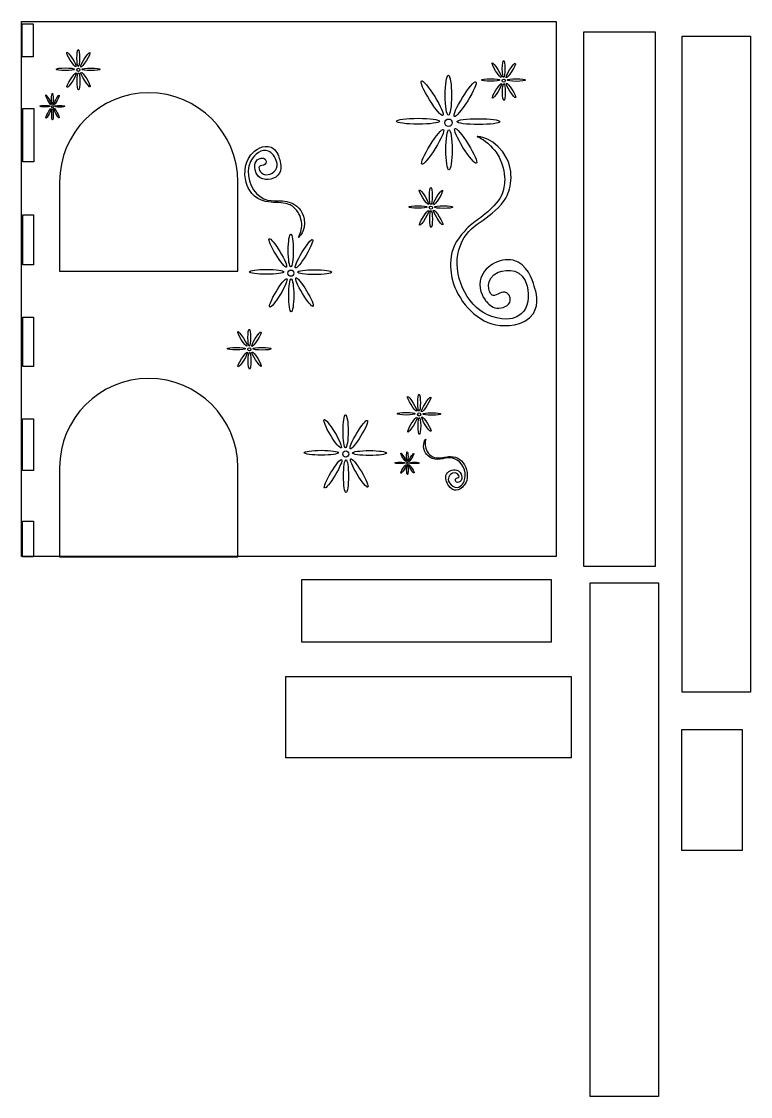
# Model space of a CAD drawing. Header units: millimetres. Extents: x 0 to 533, y -325 to 0.
# Drawn here: x 328.5 to 533, y -316.3 to -14.8 of the extents above; entities that cross this region are included whole.
import ezdxf

# ---------------------------------------------------------------- set-up
doc = ezdxf.new("R2010")
doc.units = ezdxf.units.MM
doc.header["$MEASUREMENT"] = 0
doc.layers.add('casacortelaser v4_Capa 1', color=7, linetype='Continuous')
doc.layers.add('casacortelaser v4_Capa 3', color=7, linetype='Continuous')

msp = doc.modelspace()

# ---------------------------------------------------------------- linework, layer by layer
at = {"layer": 'casacortelaser v4_Capa 1'}
for p, q in [((486.25, -17.67), (506.25, -17.67)), ((486.25, -167.67), (486.25, -17.67)), ((506.25, -17.67), (506.25, -167.67)), ((513.84, -202.92), (513.84, -18.92)), ((513.84, -18.92), (533, -18.92)), ((533, -18.92), (533, -202.92)), ((506.25, -167.67), (486.25, -167.67)), ((407.11, -171.33), (477.11, -171.33)), ((407.11, -188.83), (407.11, -171.33)), ((477.11, -171.33), (477.11, -188.83)), ((488, -316.27), (488, -172.27)), ((488, -172.27), (507.2, -172.27)), ((507.2, -172.27), (507.2, -316.27)), ((477.11, -188.83), (407.11, -188.83)), ((402.64, -221.32), (402.64, -198.46)), ((402.64, -198.46), (482.64, -198.46)), ((482.64, -198.46), (482.64, -221.32)), ((533, -202.92), (513.84, -202.92)), ((513.7, -247.32), (513.7, -213.32)), ((513.7, -213.32), (530.7, -213.32)), ((530.7, -213.32), (530.7, -247.32)), ((482.64, -221.32), (402.64, -221.32)), ((530.7, -247.32), (513.7, -247.32)), ((507.2, -316.27), (488, -316.27))]:
    msp.add_line(p, q, dxfattribs=at)
at = {"layer": 'casacortelaser v4_Capa 3'}
for p, q in [((328.48, -14.82), (478.48, -14.82)), ((328.48, -164.82), (328.48, -14.82)), ((478.48, -14.82), (478.48, -164.82)), ((328.66, -24.74), (328.66, -15.47)), ((328.66, -15.47), (331.74, -15.47)), ((331.74, -15.47), (331.74, -24.74)), ((331.74, -24.74), (328.66, -24.74)), ((364.18, -34.82), (364.18, -34.82)), ((364.18, -34.82), (364.18, -34.82)), ((364.18, -34.82), (364.18, -34.82)), ((328.89, -39.21), (331.96, -39.21)), ((328.89, -54.14), (328.89, -39.21)), ((331.96, -39.21), (331.96, -54.14)), ((331.96, -54.14), (328.89, -54.14)), ((339.18, -59.82), (339.18, -84.82)), ((339.18, -59.82), (339.18, -84.82)), ((339.18, -59.82), (339.18, -84.82)), ((389.18, -84.82), (389.18, -59.82)), ((389.18, -84.82), (389.18, -59.82)), ((389.18, -84.82), (389.18, -59.82)), ((328.82, -83.04), (328.82, -69.07)), ((328.82, -69.07), (331.89, -69.07)), ((331.89, -69.07), (331.89, -83.04)), ((331.89, -83.04), (328.82, -83.04)), ((339.18, -84.82), (389.18, -84.82)), ((339.18, -84.82), (389.18, -84.82)), ((339.18, -84.82), (389.18, -84.82)), ((328.82, -111.58), (328.82, -97.76)), ((328.82, -97.76), (331.89, -97.76)), ((331.89, -97.76), (331.89, -111.58)), ((331.89, -111.58), (328.82, -111.58)), ((364.18, -114.91), (364.18, -114.91)), ((328.8, -126.22), (331.88, -126.22)), ((328.8, -140.69), (328.8, -126.22)), ((331.88, -126.22), (331.88, -140.69)), ((331.88, -140.69), (328.8, -140.69)), ((339.18, -139.91), (339.18, -164.91)), ((389.18, -164.91), (389.18, -139.91)), ((328.73, -154.98), (331.81, -154.98)), ((328.73, -164.91), (328.73, -154.98)), ((331.81, -154.98), (331.81, -164.91)), ((478.48, -164.82), (328.48, -164.82)), ((331.81, -164.91), (328.73, -164.91)), ((339.18, -164.91), (389.18, -164.91))]:
    msp.add_line(p, q, dxfattribs=at)
for centre, major_axis, ratio in [((342.46, -25.44), (-1.28, 2.06), 0.151658), ((344.4, -25.09), (0, 2.38), 0.15761), ((346.39, -25.56), (1.28, 2.06), 0.151658), ((461.8, -28.46), (-1.28, 2.06), 0.151658), ((463.74, -28.11), (0, 2.38), 0.15761), ((465.73, -28.58), (1.28, 2.06), 0.151658), ((340.78, -28.19), (2.56, 0), 0.136269), ((342.53, -31.24), (1.28, 2.06), 0.151658), ((344.43, -28.37), (0, 0.452), 0.977689), ((344.47, -31.59), (0, 2.38), 0.15761), ((346.46, -31.12), (-1.28, 2.06), 0.151658), ((347.98, -28.23), (2.56, 0), 0.136269), ((448.24, -35.5), (0, 5.6), 0.15761), ((443.67, -36.32), (-3.02, 4.85), 0.151658), ((452.92, -36.61), (3.02, 4.85), 0.151658), ((460.12, -31.21), (2.56, 0), 0.136269), ((461.87, -34.27), (1.28, 2.06), 0.151658), ((463.77, -31.4), (0, 0.452), 0.977689), ((463.81, -34.62), (0, 2.38), 0.15761), ((465.8, -34.14), (-1.28, 2.06), 0.151658), ((467.32, -31.25), (2.56, 0), 0.136269), ((336.02, -36.76), (-0.73, 1.36), 0.141769), ((337.13, -36.53), (0, 1.57), 0.137564), ((338.28, -36.84), (0.73, 1.36), 0.141769), ((335.05, -38.57), (1.47, 0), 0.156127), ((336.05, -40.58), (0.73, 1.36), 0.141769), ((337.15, -38.69), (0, 0.298), 0.853337), ((338.31, -40.5), (-0.73, 1.36), 0.141769), ((339.19, -38.6), (1.47, 0), 0.156127), ((337.17, -40.81), (0, 1.57), 0.137564), ((439.72, -42.79), (6.03, 0), 0.136269), ((448.29, -43.22), (0, 1.06), 0.977689), ((456.66, -42.89), (6.03, 0), 0.136269), ((443.83, -49.97), (3.02, 4.85), 0.151658), ((448.4, -50.79), (0, 5.6), 0.15761), ((453.07, -49.68), (-3.02, 4.85), 0.151658), ((441.37, -64.07), (-1.28, 2.06), 0.151658), ((443.31, -63.72), (0, 2.38), 0.15761), ((445.3, -64.2), (1.28, 2.06), 0.151658), ((439.69, -66.83), (2.56, 0), 0.136269), ((441.43, -69.88), (1.28, 2.06), 0.151658), ((443.33, -67.01), (0, 0.452), 0.977689), ((443.38, -70.23), (0, 2.38), 0.15761), ((445.37, -69.76), (-1.28, 2.06), 0.151658), ((446.89, -66.87), (2.56, 0), 0.136269), ((404.02, -79.03), (0, 4.61), 0.152393), ((400.38, -79.7), (-2.4, 3.99), 0.149353), ((407.74, -79.94), (2.4, 3.99), 0.149353), ((397.24, -85.03), (4.8, 0), 0.140934), ((400.51, -90.94), (2.4, 3.99), 0.149353), ((404.06, -85.39), (0, 0.875), 0.945328), ((404.15, -91.62), (0, 4.61), 0.152393), ((407.87, -90.7), (-2.4, 3.99), 0.149353), ((410.72, -85.11), (4.8, 0), 0.140934), ((390.44, -103.81), (-1.28, 2.06), 0.151658), ((392.38, -103.46), (0, 2.38), 0.15761), ((394.37, -103.93), (1.28, 2.06), 0.151658), ((388.76, -106.56), (2.56, 0), 0.136269), ((390.51, -109.62), (1.28, 2.06), 0.151658), ((392.41, -106.75), (0, 0.452), 0.977689), ((392.45, -109.96), (0, 2.38), 0.15761), ((394.44, -109.49), (-1.28, 2.06), 0.151658), ((395.96, -106.6), (2.56, 0), 0.136269), ((438.08, -122.06), (-1.28, 2.06), 0.151658), ((440.02, -121.71), (0, 2.38), 0.15761), ((442.01, -122.19), (1.28, 2.06), 0.151658), ((415.76, -130.41), (-2.4, 3.99), 0.149353), ((419.4, -129.74), (0, 4.61), 0.152393), ((423.12, -130.65), (2.4, 3.99), 0.149353), ((436.4, -124.82), (2.56, 0), 0.136269), ((438.14, -127.87), (1.28, 2.06), 0.151658), ((440.04, -125), (0, 0.452), 0.977689), ((440.09, -128.22), (0, 2.38), 0.15761), ((442.08, -127.75), (-1.28, 2.06), 0.151658), ((443.6, -124.86), (2.56, 0), 0.136269), ((412.62, -135.74), (4.8, 0), 0.140934), ((419.44, -136.1), (0, 0.875), 0.945328), ((426.1, -135.82), (4.8, 0), 0.140934), ((436.7, -136.83), (0, 1.35), 0.15761), ((415.89, -141.65), (2.4, 3.99), 0.149353), ((419.52, -142.33), (0, 4.61), 0.152393), ((423.24, -141.41), (-2.4, 3.99), 0.149353), ((434.65, -138.59), (1.45, 0), 0.136269), ((435.6, -137.03), (-0.73, 1.17), 0.151658), ((436.72, -138.69), (0, 0.256), 0.977689), ((437.83, -137.1), (0.73, 1.17), 0.151658), ((438.73, -138.61), (1.45, 0), 0.136269), ((435.64, -140.32), (0.73, 1.17), 0.151658), ((436.74, -140.52), (0, 1.35), 0.15761), ((437.87, -140.25), (-0.73, 1.17), 0.151658)]:
    msp.add_ellipse(centre, major_axis=major_axis, ratio=ratio, dxfattribs=at)
for points in [[(364.18, -34.82), (350.38, -34.82), (339.18, -46.01), (339.18, -59.82)], [(364.18, -34.82), (350.38, -34.82), (339.18, -46.01), (339.18, -59.82)], [(364.18, -34.82), (350.38, -34.82), (339.18, -46.01), (339.18, -59.82)], [(389.18, -59.82), (389.18, -46.01), (377.99, -34.82), (364.18, -34.82)], [(389.18, -59.82), (389.18, -46.01), (377.99, -34.82), (364.18, -34.82)], [(389.18, -59.82), (389.18, -46.01), (377.99, -34.82), (364.18, -34.82)], [(364.18, -114.91), (350.38, -114.91), (339.18, -126.11), (339.18, -139.91)], [(389.18, -139.91), (389.18, -126.11), (377.99, -114.91), (364.18, -114.91)]]:
    msp.add_open_spline(points, degree=3, dxfattribs=at)
for points, knots in [([(456.27, -47.08), (456.22, -47.14), (457.56, -47.42), (459.27, -48.97), (461.48, -50.97), (462.13, -52.07), (462.7, -53.33), (464.1, -56.41), (464.12, -59.22), (463.98, -60.21), (463.53, -63.54), (463.01, -64.41), (460.96, -66.52), (456, -71.64), (455.4, -70.07), (451.22, -75.49), (447.2, -80.69), (449.38, -87.49), (449.69, -88.38), (451.5, -93.65), (456.32, -99.44), (462.77, -100.05), (463.47, -100.11), (469.59, -100.61), (472.09, -96.67), (473.83, -93.92), (472.81, -90.58), (472.33, -89), (471.81, -87.3), (470.42, -82.74), (466.43, -81.79), (462.58, -80.87), (457.9, -83.67), (457.17, -87.52), (456.6, -90.47), (458.57, -92.96), (458.77, -93.2)], [8, 8, 8, 8, 9, 9, 9, 10, 10, 10, 11, 11, 11, 12, 12, 12, 13, 13, 13, 14, 14, 14, 15, 15, 15, 16, 16, 16, 17, 17, 17, 18, 18, 18, 19, 19, 19, 20, 20, 20, 20]), ([(460.5, -91.58), (459.48, -90.98), (458.28, -86.89), (462.19, -85.15), (464.8, -84), (469.27, -84.27), (470.31, -89), (470.95, -91.89), (470.7, -95.04), (468.69, -96.82), (465.64, -99.53), (460.65, -97.93), (458.21, -96.54), (452.26, -93.16), (449.05, -84.05), (451.59, -77.62), (454.18, -71.03), (459.63, -70.96), (463.91, -65.04), (465.34, -63.06), (466.94, -58.03), (464.69, -53.42), (461.71, -47.32), (456.37, -46.93), (456.27, -47.08)], [0, 0, 0, 0, 1, 1, 1, 2, 2, 2, 3, 3, 3, 4, 4, 4, 5, 5, 5, 6, 6, 6, 7, 7, 7, 8, 8, 8, 8]), ([(406.12, -75.35), (406.09, -75.34), (406.57, -74.84), (406.83, -73.7), (407.18, -72.23), (407.14, -71.59), (407.02, -70.9), (406.72, -69.21), (405.92, -68.03), (405.58, -67.65), (404.43, -66.39), (403.97, -66.17), (402.51, -65.88), (398.96, -65.16), (399.16, -65.99), (395.85, -64.93), (392.68, -63.91), (391.64, -60.44), (391.51, -59.98), (390.76, -57.25), (391.11, -53.45), (393.63, -51.34), (393.91, -51.11), (396.33, -49.15), (398.5, -50.08), (400.02, -50.73), (400.55, -52.42), (400.8, -53.22), (401.07, -54.07), (401.8, -56.38), (400.41, -57.93), (399.06, -59.41), (396.3, -59.59), (394.89, -58.19), (393.81, -57.12), (393.91, -55.51), (393.93, -55.35)], [8, 8, 8, 8, 9, 9, 9, 10, 10, 10, 11, 11, 11, 12, 12, 12, 13, 13, 13, 14, 14, 14, 15, 15, 15, 16, 16, 16, 17, 17, 17, 18, 18, 18, 19, 19, 19, 20, 20, 20, 20]), ([(395.12, -55.53), (394.86, -56.08), (395.54, -58.13), (397.67, -57.74), (399.09, -57.47), (400.88, -56.07), (399.96, -53.8), (399.4, -52.4), (398.39, -51.16), (397.04, -50.99), (394.98, -50.73), (393.36, -52.84), (392.73, -54.12), (391.22, -57.24), (392.49, -61.97), (395.4, -63.93), (398.38, -65.94), (400.67, -64.41), (404.16, -65.65), (405.33, -66.07), (407.44, -67.71), (407.82, -70.29), (408.33, -73.69), (406.21, -75.39), (406.12, -75.35)], [0, 0, 0, 0, 1, 1, 1, 2, 2, 2, 3, 3, 3, 4, 4, 4, 5, 5, 5, 6, 6, 6, 7, 7, 7, 8, 8, 8, 8]), ([(393.93, -55.35), (393.96, -54.92), (394.03, -54.14), (394.63, -53.63), (395.22, -53.13), (396.32, -52.89), (396.81, -53.45), (397.13, -53.81), (397.25, -54.53), (396.88, -54.87), (396.41, -55.3), (395.31, -55.12), (395.12, -55.53)], [20, 20, 20, 20, 21, 21, 21, 22, 22, 22, 23, 23, 23, 24, 24, 24, 24]), ([(458.77, -93.2), (459.31, -93.87), (460.28, -95.05), (461.84, -95.21), (463.35, -95.36), (465.41, -94.53), (465.58, -93.07), (465.7, -92.13), (465.09, -90.83), (464.12, -90.69), (462.86, -90.52), (461.28, -92.04), (460.5, -91.58)], [20, 20, 20, 20, 21, 21, 21, 22, 22, 22, 23, 23, 23, 24, 24, 24, 24]), ([(451.25, -142.47), (451.33, -142.11), (450.65, -140.95), (449.41, -141.48), (448.58, -141.83), (447.69, -142.92), (448.55, -144.17), (449.08, -144.94), (449.86, -145.56), (450.7, -145.48), (451.98, -145.36), (452.68, -143.87), (452.89, -143.01), (453.39, -140.91), (451.98, -138.22), (449.95, -137.42), (447.88, -136.6), (446.69, -137.84), (444.41, -137.55), (443.65, -137.46), (442.15, -136.74), (441.57, -135.24), (440.81, -133.24), (441.86, -131.93), (441.92, -131.94)], [0, 0, 0, 0, 1, 1, 1, 2, 2, 2, 3, 3, 3, 4, 4, 4, 5, 5, 5, 6, 6, 6, 7, 7, 7, 8, 8, 8, 8]), ([(441.92, -131.94), (441.94, -131.94), (441.72, -132.31), (441.71, -133.03), (441.7, -133.97), (441.81, -134.36), (441.98, -134.76), (442.39, -135.74), (443.03, -136.35), (443.28, -136.53), (444.15, -137.14), (444.46, -137.21), (445.39, -137.19), (447.63, -137.15), (447.4, -136.68), (449.54, -136.88), (451.6, -137.07), (452.7, -139.03), (452.84, -139.29), (453.66, -140.84), (453.96, -143.2), (452.71, -144.81), (452.58, -144.99), (451.38, -146.5), (449.94, -146.23), (448.93, -146.04), (448.38, -145.09), (448.12, -144.64), (447.84, -144.15), (447.09, -142.85), (447.73, -141.73), (448.34, -140.65), (449.99, -140.17), (451.03, -140.83), (451.83, -141.34), (451.98, -142.32), (452, -142.42)], [8, 8, 8, 8, 9, 9, 9, 10, 10, 10, 11, 11, 11, 12, 12, 12, 13, 13, 13, 14, 14, 14, 15, 15, 15, 16, 16, 16, 17, 17, 17, 18, 18, 18, 19, 19, 19, 20, 20, 20, 20]), ([(452, -142.42), (452.03, -142.69), (452.1, -143.17), (451.8, -143.56), (451.51, -143.94), (450.88, -144.23), (450.5, -143.96), (450.26, -143.78), (450.09, -143.36), (450.27, -143.11), (450.5, -142.78), (451.19, -142.75), (451.25, -142.47)], [20, 20, 20, 20, 21, 21, 21, 22, 22, 22, 23, 23, 23, 24, 24, 24, 24])]:
    msp.add_open_spline(points, degree=3, knots=knots, dxfattribs=at)

doc.saveas('drawing.dxf')
